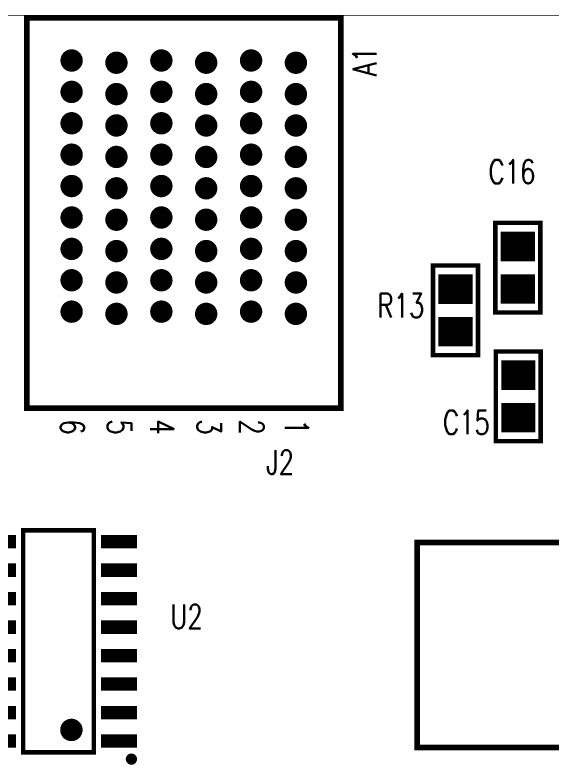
# Model space of a CAD drawing. Extents: x -305 to 3505, y -905 to 3905.
# Drawn here: x 1304 to 2246, y 1384 to 2701 of the extents above; entities that cross this region are included whole.
import ezdxf
from ezdxf.enums import TextEntityAlignment as Align

# ---------------------------------------------------------------- set-up
doc = ezdxf.new("R2010")
doc.units = 0
for name, color, linetype in [('2D_LINE_26', 1, 'CONTINUOUS'), ('BOARD_OUTLINE_00', 255, 'CONTINUOUS'), ('DRIL_NPLTE_THRU_01', 16, 'CONTINUOUS'), ('DRIL_PLTE_THRU_01', 16, 'CONTINUOUS'), ('DRIL_SYMBOL', 255, 'CONTINUOUS'), ('PADS_INNER', 1, 'CONTINUOUS'), ('PADS_TOP', 1, 'CONTINUOUS'), ('PART_NAME_26', 130, 'CONTINUOUS'), ('PART_TOP_2DLINE_26', 1, 'CONTINUOUS'), ('PART_TOP_TEXT_26', 1, 'CONTINUOUS')]:
    doc.layers.add(name, color=color, linetype=linetype)
doc.styles.add('W6', font='simplex', dxfattribs={"width": 0.75})

# ---------------------------------------------------------------- blocks, each defined once
blk = doc.blocks.new('BOARD_1')
at = {"layer": 'BOARD_OUTLINE_00', "const_width": 1}
blk.add_lwpolyline([(0, 0), (0, 2600.3), (99.8, 2700.1), (3099.7, 2700.1), (3199.8, 2599.9), (3199.8, 0)], close=True, dxfattribs=at)
blk = doc.blocks.new('SMOOTH_10')
at = {"const_width": 5}
blk.add_lwpolyline([(-2.5, 0, 1), (2.5, 0, 1)], format="xyb", close=True, dxfattribs=at)
blk = doc.blocks.new('DRAWING_24')
at = {"layer": '2D_LINE_26', "const_width": 10}
blk.add_lwpolyline([(0, 10), (0, 370), (-830, 370), (-830, 10)], close=True, dxfattribs=at)
at = {"layer": '2D_LINE_26'}
for p in [(-830, 370), (0, 370), (-830, 10), (0, 10)]:
    blk.add_blockref('SMOOTH_10', p, dxfattribs=at)
blk = doc.blocks.new('SMOOTH_8')
at = {"const_width": 4}
blk.add_lwpolyline([(-2, 0, 1), (2, 0, 1)], format="xyb", close=True, dxfattribs=at)
blk = doc.blocks.new('PART_BODY_TOP_4')
at = {"layer": 'PART_TOP_2DLINE_26', "const_width": 8}
blk.add_lwpolyline([(-78.7, -39.4), (78.7, -39.4), (78.7, 39.4), (-78.7, 39.4), (-78.7, -39.4)], dxfattribs=at)
at = {"layer": 'PART_TOP_2DLINE_26'}
for p in [(-78.7, 39.4), (78.7, 39.4), (-78.7, -39.4), (-78.7, -39.4), (78.7, -39.4)]:
    blk.add_blockref('SMOOTH_8', p, dxfattribs=at)
blk = doc.blocks.new('DRIL_HOLE_0')
blk.add_lwpolyline([(0, 0, 1), (0, 0, 1)], format="xyb", close=True)
blk = doc.blocks.new('PAD_0')
blk.add_lwpolyline([(0, 0, 1), (0, 0, 1)], format="xyb", close=True)
blk = doc.blocks.new('PAD_9')
at = {"const_width": 52}
blk.add_lwpolyline([(-30, 0), (30, 0)], dxfattribs=at)
blk = doc.blocks.new('STK_TOP_6')
at = {"layer": 'DRIL_PLTE_THRU_01'}
blk.add_blockref('DRIL_HOLE_0', (0, 0), dxfattribs=at)
at = {"layer": 'PADS_INNER'}
blk.add_blockref('PAD_0', (0, 0), dxfattribs=at)
at = {"layer": 'PADS_TOP', "rotation": 90}
blk.add_blockref('PAD_9', (0, 0), dxfattribs=at)
blk = doc.blocks.new('SYM_TOP_5')
for name, p in [('STK_TOP_6', (-37.4, 0)), ('STK_TOP_6', (37.4, 0)), ('PART_BODY_TOP_4', (0, 0))]:
    blk.add_blockref(name, p)
blk = doc.blocks.new('PART_TOP_28')
blk.add_blockref('SYM_TOP_5', (0, 0))
at = {"layer": 'PART_NAME_26', "style": 'W6', "width": 0.75}
blk.add_text('R13', height=42, rotation=90, dxfattribs=at).set_placement((12.6, -137.1))
blk = doc.blocks.new('SMOOTH_7$874015748')
at = {"const_width": 3.94}
blk.add_lwpolyline([(-2, 0, 1), (2, 0, 1)], format="xyb", close=True, dxfattribs=at)
blk = doc.blocks.new('PART_BODY_TOP_12')
at = {"layer": 'PART_TOP_2DLINE_26'}
for points, const_width in [([(-132.9, 206.7, 1), (-123, 206.7, 1)], 9.84), ([(-32.5, 155.5, 1), (-12.8, 155.5, 1)], 19.7)]:
    blk.add_lwpolyline(points, format="xyb", close=True, dxfattribs=dict(at, const_width=const_width))
at = {"layer": 'PART_TOP_2DLINE_26', "const_width": 7.87}
blk.add_lwpolyline([(-62, -194.9), (62, -194.9), (62, 194.9), (-62, 194.9)], close=True, dxfattribs=at)
at = {"layer": 'PART_TOP_2DLINE_26'}
for p in [(-62, 194.9), (62, 194.9), (-62, -194.9), (62, -194.9)]:
    blk.add_blockref('SMOOTH_7$874015748', p, dxfattribs=at)
blk = doc.blocks.new('PAD_12')
at = {"const_width": 23.6}
blk.add_lwpolyline([(-31.5, 0), (31.5, 0)], dxfattribs=at)
blk = doc.blocks.new('STK_TOP_21')
at = {"layer": 'DRIL_NPLTE_THRU_01'}
blk.add_blockref('DRIL_HOLE_0', (0, 0), dxfattribs=at)
at = {"layer": 'PADS_INNER'}
blk.add_blockref('PAD_0', (0, 0), dxfattribs=at)
at = {"layer": 'PADS_TOP'}
blk.add_blockref('PAD_12', (0, 0), dxfattribs=at)
blk = doc.blocks.new('SYM_TOP_13')
for name, p in [('PART_BODY_TOP_12', (0, 0)), ('STK_TOP_21', (-106.3, 175)), ('STK_TOP_21', (106.3, 175)), ('STK_TOP_21', (-106.3, 125)), ('STK_TOP_21', (106.3, 125)), ('STK_TOP_21', (-106.3, 75)), ('STK_TOP_21', (106.3, 75)), ('STK_TOP_21', (-106.3, 25)), ('STK_TOP_21', (106.3, 25)), ('STK_TOP_21', (-106.3, -25)), ('STK_TOP_21', (106.3, -25)), ('STK_TOP_21', (-106.3, -75)), ('STK_TOP_21', (106.3, -75)), ('STK_TOP_21', (-106.3, -125)), ('STK_TOP_21', (106.3, -125)), ('STK_TOP_21', (-106.3, -175)), ('STK_TOP_21', (106.3, -175))]:
    blk.add_blockref(name, p)
blk = doc.blocks.new('PART_TOP_36')
blk.add_blockref('SYM_TOP_13', (0, 0))
at = {"layer": 'PART_NAME_26', "style": 'W6', "width": 0.75}
blk.add_text('U2', height=42, rotation=-180, dxfattribs=at).set_placement((-224.8, -43.5), align=Align.MIDDLE_CENTER)
blk = doc.blocks.new('PART_BODY_TOP_3')
at = {"layer": 'PART_TOP_2DLINE_26', "const_width": 8}
blk.add_lwpolyline([(-78.7, -39.4), (78.7, -39.4), (78.7, 39.4), (-78.7, 39.4), (-78.7, -39.4)], dxfattribs=at)
at = {"layer": 'PART_TOP_2DLINE_26'}
for p in [(-78.7, 39.4), (78.7, 39.4), (-78.7, -39.4), (-78.7, -39.4), (78.7, -39.4)]:
    blk.add_blockref('SMOOTH_8', p, dxfattribs=at)
blk = doc.blocks.new('SYM_TOP_4')
for name, p in [('STK_TOP_6', (-37.4, 0)), ('STK_TOP_6', (37.4, 0)), ('PART_BODY_TOP_3', (0, 0))]:
    blk.add_blockref(name, p)
blk = doc.blocks.new('PART_TOP_38')
blk.add_blockref('SYM_TOP_4', (0, 0))
at = {"layer": 'PART_NAME_26', "style": 'W6', "width": 0.75}
blk.add_text('C15', height=42, rotation=270, dxfattribs=at).set_placement((-66.6, 132.2))
blk = doc.blocks.new('PART_BODY_TOP_15')
at = {"layer": 'PART_TOP_2DLINE_26', "const_width": 10}
blk.add_lwpolyline([(-78.7, 78.7), (606.3, 78.7), (606.3, -472.4), (-78.7, -472.4)], close=True, dxfattribs=at)
at = {"layer": 'PART_TOP_2DLINE_26'}
for p in [(-78.7, 78.7), (606.3, 78.7), (-78.7, -472.4), (606.3, -472.4)]:
    blk.add_blockref('SMOOTH_10', p, dxfattribs=at)
at = {"layer": 'PART_TOP_TEXT_26', "style": 'W6', "width": 0.75}
blk.add_text('A1', height=42, rotation=180, dxfattribs=at).set_placement((23.6, 141.7))
for s, p in [('1', (626, -19.7)), ('2', (626, -98.4)), ('3', (626, -173.2)), ('4', (626, -255.9)), ('5', (626, -330.7)), ('6', (626, -413.4))]:
    blk.add_text(s, height=42, dxfattribs=at).set_placement(p)
blk = doc.blocks.new('DRIL_SYMBOL_19$7')
at = {"layer": 'DRIL_SYMBOL', "const_width": 2}
for points in [[(-10, 0), (10, 0)], [(0, -10), (0, 10)]]:
    blk.add_lwpolyline(points, dxfattribs=at)
blk = doc.blocks.new('DRIL_HOLE_19$7')
at = {"const_width": 9.85}
blk.add_lwpolyline([(-4.9, 0, 1), (4.9, 0, 1)], format="xyb", close=True, dxfattribs=at)
blk.add_blockref('DRIL_SYMBOL_19$7', (0, 0))
blk = doc.blocks.new('PAD_16')
at = {"const_width": 19.7}
blk.add_lwpolyline([(0, -9.8, 1), (0, 9.8, 1)], format="xyb", close=True, dxfattribs=at)
blk = doc.blocks.new('STK_TOP_78')
at = {"layer": 'DRIL_PLTE_THRU_01'}
blk.add_blockref('DRIL_HOLE_19$7', (0, 0), dxfattribs=at)
at = {"layer": 'PADS_INNER'}
blk.add_blockref('PAD_16', (0, 0), dxfattribs=at)
at = {"layer": 'PADS_TOP'}
blk.add_blockref('PAD_16', (0, 0), dxfattribs=at)
blk = doc.blocks.new('SYM_TOP_16')
for name, p in [('PART_BODY_TOP_15', (0, 0)), ('STK_TOP_78', (0, 0)), ('STK_TOP_78', (55.1, 0)), ('STK_TOP_78', (110.2, 0)), ('STK_TOP_78', (165.4, 0)), ('STK_TOP_78', (220.5, 0)), ('STK_TOP_78', (275.6, 0)), ('STK_TOP_78', (330.7, 0)), ('STK_TOP_78', (385.8, 0)), ('STK_TOP_78', (440.9, 0)), ('STK_TOP_78', (-3.9, -78.7)), ('STK_TOP_78', (51.2, -78.7)), ('STK_TOP_78', (106.3, -78.7)), ('STK_TOP_78', (161.4, -78.7)), ('STK_TOP_78', (216.5, -78.7)), ('STK_TOP_78', (271.7, -78.7)), ('STK_TOP_78', (326.8, -78.7)), ('STK_TOP_78', (381.9, -78.7)), ('STK_TOP_78', (437, -78.7)), ('STK_TOP_78', (0, -157.5)), ('STK_TOP_78', (55.1, -157.5)), ('STK_TOP_78', (110.2, -157.5)), ('STK_TOP_78', (165.4, -157.5)), ('STK_TOP_78', (220.5, -157.5)), ('STK_TOP_78', (275.6, -157.5)), ('STK_TOP_78', (330.7, -157.5)), ('STK_TOP_78', (385.8, -157.5)), ('STK_TOP_78', (440.9, -157.5)), ('STK_TOP_78', (-3.9, -236.2)), ('STK_TOP_78', (51.2, -236.2)), ('STK_TOP_78', (106.3, -236.2)), ('STK_TOP_78', (161.4, -236.2)), ('STK_TOP_78', (216.5, -236.2)), ('STK_TOP_78', (271.7, -236.2)), ('STK_TOP_78', (326.8, -236.2)), ('STK_TOP_78', (381.9, -236.2)), ('STK_TOP_78', (437, -236.2)), ('STK_TOP_78', (0, -315)), ('STK_TOP_78', (55.1, -315)), ('STK_TOP_78', (110.2, -315)), ('STK_TOP_78', (165.4, -315)), ('STK_TOP_78', (220.5, -315)), ('STK_TOP_78', (275.6, -315)), ('STK_TOP_78', (330.7, -315)), ('STK_TOP_78', (385.8, -315)), ('STK_TOP_78', (440.9, -315)), ('STK_TOP_78', (-3.9, -393.7)), ('STK_TOP_78', (51.2, -393.7)), ('STK_TOP_78', (106.3, -393.7)), ('STK_TOP_78', (161.4, -393.7)), ('STK_TOP_78', (216.5, -393.7)), ('STK_TOP_78', (271.7, -393.7)), ('STK_TOP_78', (326.8, -393.7)), ('STK_TOP_78', (381.9, -393.7)), ('STK_TOP_78', (437, -393.7))]:
    blk.add_blockref(name, p)
blk = doc.blocks.new('PART_TOP_41')
blk.add_blockref('SYM_TOP_16', (0, 0))
at = {"layer": 'PART_NAME_26', "style": 'W6', "width": 0.75}
blk.add_text('J2', height=42, rotation=90, dxfattribs=at).set_placement((722.3, -51.9))
blk = doc.blocks.new('PART_TOP_45')
blk.add_blockref('SYM_TOP_4', (0, 0))
at = {"layer": 'PART_NAME_26', "style": 'W6', "width": 0.75}
blk.add_text('C16', height=42, rotation=270, dxfattribs=at).set_placement((147.5, 51.5))

msp = doc.modelspace()

# ---------------------------------------------------------------- block references
for name, p in [('BOARD_1', (0, 0)), ('DRAWING_24', (2840, 1405))]:
    msp.add_blockref(name, p)
for name, p, rotation in [('PART_TOP_41', (1796.9, 2617.3), 270), ('PART_TOP_45', (2186.5, 2257.5), 90), ('PART_TOP_28', (2077.1, 2182.6), 270), ('PART_TOP_38', (2187.2, 2031.6), 90), ('PART_TOP_36', (1380.2, 1601.5), 180)]:
    msp.add_blockref(name, p, dxfattribs=dict(rotation=rotation))

doc.saveas('drawing.dxf')
